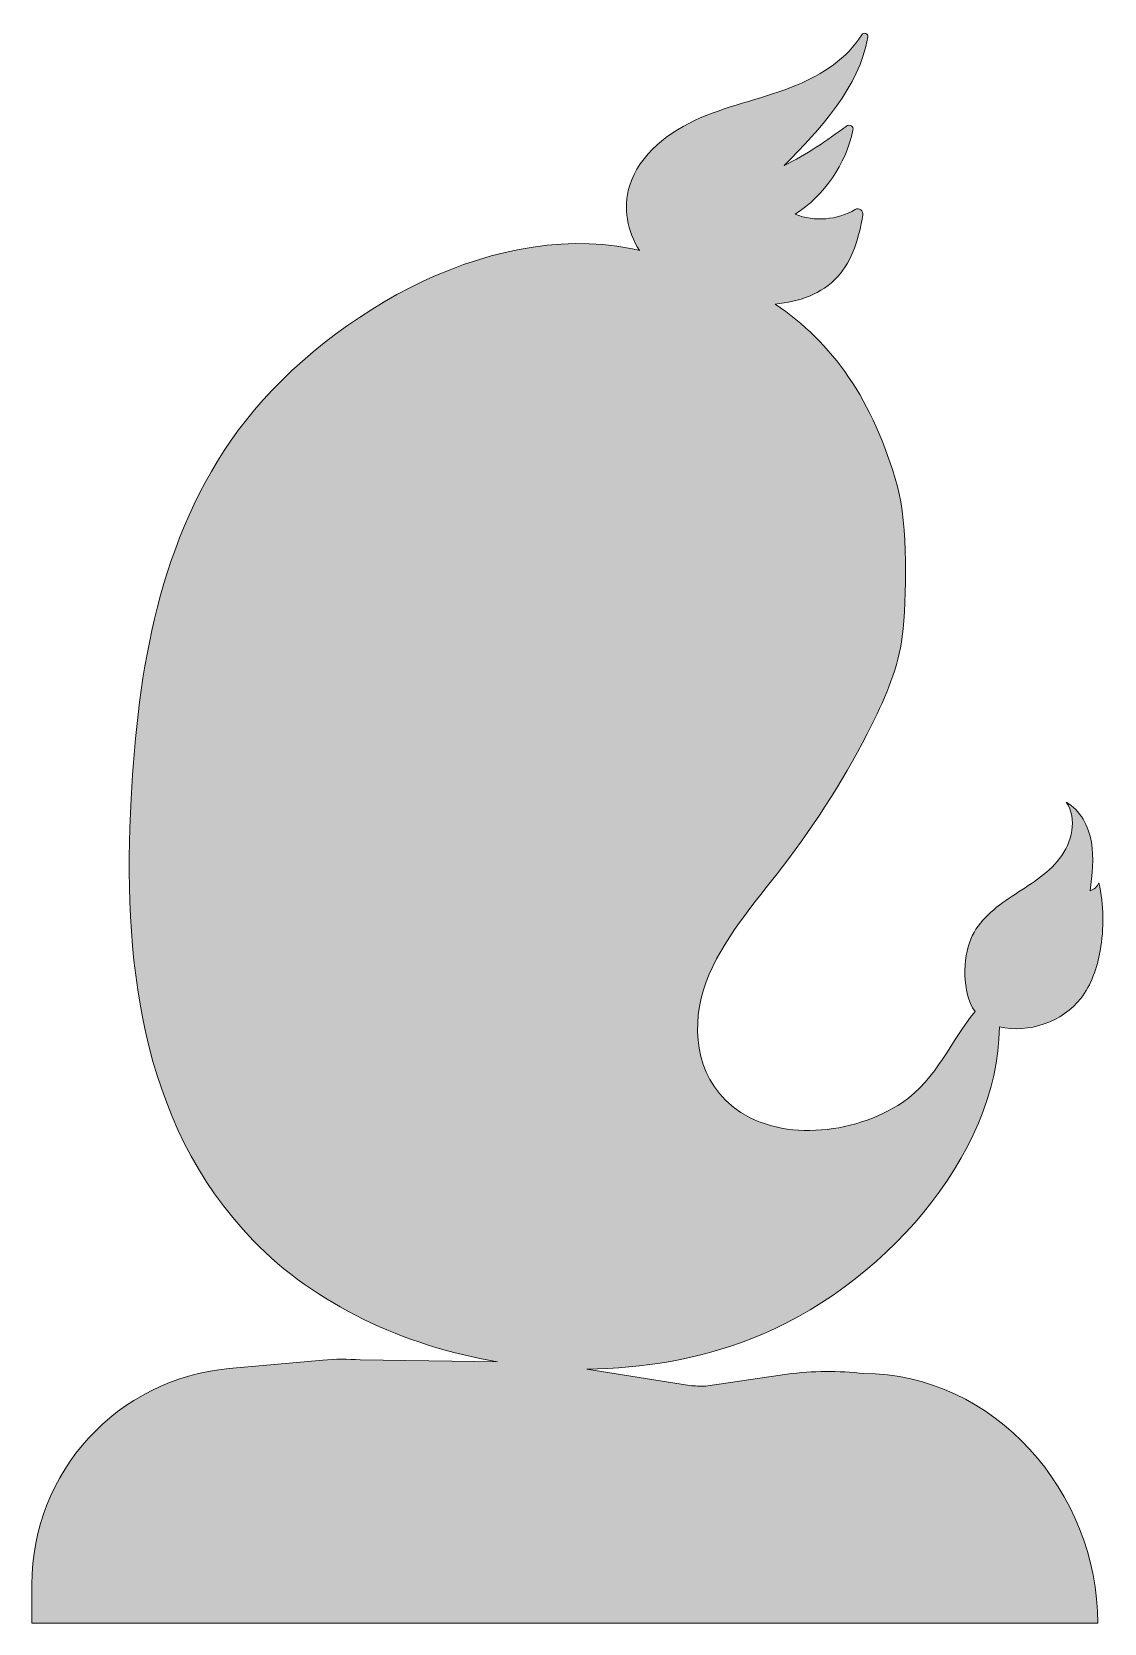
# Model space of a CAD drawing. Header units: millimetres. Extents: x 29 to 222, y -141 to -32.
# Drawn here: x 167.9 to 222.4, y -124.9 to -44.1 of the extents above; entities that cross this region are included whole.
import ezdxf

# ---------------------------------------------------------------- set-up
doc = ezdxf.new("R2010")
doc.units = ezdxf.units.MM
doc.header["$MEASUREMENT"] = 0
doc.layers.add('Layer 3', color=7, linetype='Continuous')

msp = doc.modelspace()

# ---------------------------------------------------------------- hatches: boundary and pattern name
at = {"layer": 'Layer 3'}
h = msp.add_hatch(color=1, dxfattribs=at)
h.dxf.hatch_style = 2
edge = h.paths.add_edge_path()
edge.add_spline(control_points=[(217.08, -94.655), (218.56, -94.999), (220.31, -94.39), (221.219, -93.207), (221.754, -92.51), (222.046, -91.653), (222.201, -90.789), (222.405, -89.649), (222.382, -88.47), (222.134, -87.339), (222.052, -87.528), (221.889, -87.68), (221.696, -87.749), (221.795, -86.927), (221.893, -86.092), (221.752, -85.277), (221.611, -84.462), (221.193, -83.656), (220.477, -83.241), (221.046, -84.097), (220.773, -85.297), (220.141, -86.108), (219.509, -86.92), (218.592, -87.447), (217.734, -88.013), (216.876, -88.58), (216.019, -89.251), (215.627, -90.202), (215.233, -91.157), (215.164, -92.885), (215.844, -93.878), (214.632, -95.322), (213.922, -97.296), (212.158, -98.485), (209.681, -100.157), (205.777, -100.539), (203.5, -98.669), (201.609, -97.115), (201.391, -94.514), (202.191, -92.373), (202.99, -90.232), (204.619, -88.408), (206.063, -86.534), (207.827, -84.245), (209.35, -81.82), (210.607, -79.297), (211.322, -77.863), (211.957, -76.378), (212.151, -74.826), (212.386, -72.938), (212.422, -69.077), (211.904, -67.221), (210.676, -62.814), (208.595, -59.897), (205.697, -57.959), (206.903, -57.841), (208.065, -57.449), (208.866, -56.57), (209.639, -55.724), (209.943, -54.579), (210.15, -53.436), (210.19, -53.216), (209.953, -53.046), (209.759, -53.159), (208.85, -53.69), (207.69, -53.792), (206.711, -53.394), (208.205, -52.437), (209.282, -50.858), (209.647, -49.125), (209.688, -48.935), (209.468, -48.801), (209.314, -48.92), (208.325, -49.682), (207.265, -50.354), (206.153, -50.922), (208.006, -49.053), (209.969, -46.935), (210.402, -44.406), (210.433, -44.222), (210.188, -44.135), (210.09, -44.293), (209.356, -45.47), (208.085, -46.304), (206.78, -46.843), (205.188, -47.5), (203.474, -47.825), (201.893, -48.506), (200.311, -49.187), (198.799, -50.334), (198.293, -51.979), (197.956, -53.073), (198.194, -54.268), (198.799, -55.233), (198.647, -55.201), (198.495, -55.168), (198.341, -55.137), (190.963, -53.663), (182.503, -58.853), (178.445, -64.349), (174.388, -69.846), (173.329, -76.569), (172.986, -83.071), (172.57, -90.932), (173.325, -99.455), (179.187, -105.501), (182.314, -108.726), (186.805, -110.848), (191.591, -111.657), (191.591, -111.657), (184.611, -111.561), (184.611, -111.561), (183.985, -111.512), (183.356, -111.516), (182.73, -111.572), (182.73, -111.572), (177.962, -111.999), (177.962, -111.999), (172.29, -112.507), (167.943, -117.261), (167.943, -122.957), (167.943, -122.957), (167.943, -124.927), (167.943, -124.927), (167.943, -124.927), (222.079, -124.927), (222.079, -124.927), (222.079, -118.283), (216.817, -112.252), (210.173, -112.252), (210.173, -112.252), (209.965, -112.231), (209.965, -112.231), (208.665, -112.099), (207.354, -112.129), (206.062, -112.32), (206.062, -112.32), (202.165, -112.897), (202.165, -112.897), (201.889, -112.897), (201.613, -112.886), (201.337, -112.865), (201.337, -112.865), (196.138, -112.024), (196.138, -112.024), (198.985, -112.004), (201.818, -111.514), (204.424, -110.507), (211.077, -107.937), (217.031, -101.213), (217.08, -94.655)], knot_values=[0, 0, 0, 0, 1, 1, 1, 2, 2, 2, 3, 3, 3, 4, 4, 4, 5, 5, 5, 6, 6, 6, 7, 7, 7, 8, 8, 8, 9, 9, 9, 10, 10, 10, 11, 11, 11, 12, 12, 12, 13, 13, 13, 14, 14, 14, 15, 15, 15, 16, 16, 16, 17, 17, 17, 18, 18, 18, 19, 19, 19, 20, 20, 20, 21, 21, 21, 22, 22, 22, 23, 23, 23, 24, 24, 24, 25, 25, 25, 26, 26, 26, 27, 27, 27, 28, 28, 28, 29, 29, 29, 30, 30, 30, 31, 31, 31, 32, 32, 32, 33, 33, 33, 34, 34, 34, 35, 35, 35, 36, 36, 36, 37, 37, 37, 38, 38, 38, 39, 39, 39, 40, 40, 40, 41, 41, 41, 42, 42, 42, 43, 43, 43, 44, 44, 44, 45, 45, 45, 46, 46, 46, 47, 47, 47, 48, 48, 48, 49, 49, 49, 50, 50, 50, 50], degree=3, periodic=1)

# ---------------------------------------------------------------- linework, layer by layer
at = {"layer": 'Layer 3', "lineweight": 0}
msp.add_open_spline([(217.08, -94.655), (218.56, -94.999), (220.31, -94.39), (221.219, -93.207), (221.754, -92.51), (222.046, -91.653), (222.201, -90.789), (222.405, -89.649), (222.382, -88.47), (222.134, -87.339), (222.052, -87.528), (221.889, -87.68), (221.696, -87.749), (221.795, -86.927), (221.893, -86.092), (221.752, -85.277), (221.611, -84.462), (221.193, -83.656), (220.477, -83.241), (221.046, -84.097), (220.773, -85.297), (220.141, -86.108), (219.509, -86.92), (218.592, -87.447), (217.734, -88.013), (216.876, -88.58), (216.019, -89.251), (215.627, -90.202), (215.233, -91.157), (215.164, -92.885), (215.844, -93.878), (214.632, -95.322), (213.922, -97.296), (212.158, -98.485), (209.681, -100.157), (205.777, -100.539), (203.5, -98.669), (201.609, -97.115), (201.391, -94.514), (202.191, -92.373), (202.99, -90.232), (204.619, -88.408), (206.063, -86.534), (207.827, -84.245), (209.35, -81.82), (210.607, -79.297), (211.322, -77.863), (211.957, -76.378), (212.151, -74.826), (212.386, -72.938), (212.422, -69.077), (211.904, -67.221), (210.676, -62.814), (208.595, -59.897), (205.697, -57.959), (206.903, -57.841), (208.065, -57.449), (208.866, -56.57), (209.639, -55.724), (209.943, -54.579), (210.15, -53.436), (210.19, -53.216), (209.953, -53.046), (209.759, -53.159), (208.85, -53.69), (207.69, -53.792), (206.711, -53.394), (208.205, -52.437), (209.282, -50.858), (209.647, -49.125), (209.688, -48.935), (209.468, -48.801), (209.314, -48.92), (208.325, -49.682), (207.265, -50.354), (206.153, -50.922), (208.006, -49.053), (209.969, -46.935), (210.402, -44.406), (210.433, -44.222), (210.188, -44.135), (210.09, -44.293), (209.356, -45.47), (208.085, -46.304), (206.78, -46.843), (205.188, -47.5), (203.474, -47.825), (201.893, -48.506), (200.311, -49.187), (198.799, -50.334), (198.293, -51.979), (197.956, -53.073), (198.194, -54.268), (198.799, -55.233), (198.647, -55.201), (198.495, -55.168), (198.341, -55.137), (190.963, -53.663), (182.503, -58.853), (178.445, -64.349), (174.388, -69.846), (173.329, -76.569), (172.986, -83.071), (172.57, -90.932), (173.325, -99.455), (179.187, -105.501), (182.314, -108.726), (186.805, -110.848), (191.591, -111.657), (191.591, -111.657), (184.611, -111.561), (184.611, -111.561), (183.985, -111.512), (183.356, -111.516), (182.73, -111.572), (182.73, -111.572), (177.962, -111.999), (177.962, -111.999), (172.29, -112.507), (167.943, -117.261), (167.943, -122.957), (167.943, -122.957), (167.943, -124.927), (167.943, -124.927), (167.943, -124.927), (222.079, -124.927), (222.079, -124.927), (222.079, -118.283), (216.817, -112.252), (210.173, -112.252), (210.173, -112.252), (209.965, -112.231), (209.965, -112.231), (208.665, -112.099), (207.354, -112.129), (206.062, -112.32), (206.062, -112.32), (202.165, -112.897), (202.165, -112.897), (201.889, -112.897), (201.613, -112.886), (201.337, -112.865), (201.337, -112.865), (196.138, -112.024), (196.138, -112.024), (198.985, -112.004), (201.818, -111.514), (204.424, -110.507), (211.077, -107.937), (217.031, -101.213), (217.08, -94.655)], degree=3, knots=[0, 0, 0, 0, 1, 1, 1, 2, 2, 2, 3, 3, 3, 4, 4, 4, 5, 5, 5, 6, 6, 6, 7, 7, 7, 8, 8, 8, 9, 9, 9, 10, 10, 10, 11, 11, 11, 12, 12, 12, 13, 13, 13, 14, 14, 14, 15, 15, 15, 16, 16, 16, 17, 17, 17, 18, 18, 18, 19, 19, 19, 20, 20, 20, 21, 21, 21, 22, 22, 22, 23, 23, 23, 24, 24, 24, 25, 25, 25, 26, 26, 26, 27, 27, 27, 28, 28, 28, 29, 29, 29, 30, 30, 30, 31, 31, 31, 32, 32, 32, 33, 33, 33, 34, 34, 34, 35, 35, 35, 36, 36, 36, 37, 37, 37, 38, 38, 38, 39, 39, 39, 40, 40, 40, 41, 41, 41, 42, 42, 42, 43, 43, 43, 44, 44, 44, 45, 45, 45, 46, 46, 46, 47, 47, 47, 48, 48, 48, 49, 49, 49, 50, 50, 50, 50], dxfattribs=at)

doc.saveas('drawing.dxf')
